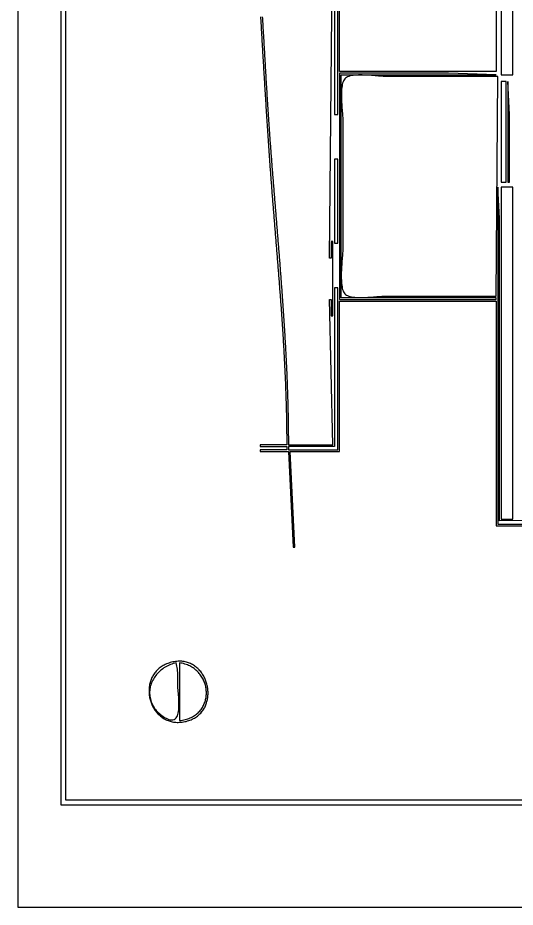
# Model space of a CAD drawing. Header units: metres. Extents: x 0 to 792, y 0 to 1224.
# Drawn here: x 0 to 302, y 0 to 538 of the extents above; entities that cross this region are included whole.
import ezdxf

# ---------------------------------------------------------------- set-up
doc = ezdxf.new("R2010")
doc.units = ezdxf.units.M

msp = doc.modelspace()

# ---------------------------------------------------------------- linework, layer by layer
for points in [[(0, 1224), (0, 0), (792, 0), (792, 1224), (0, 1224)], [(26, 62), (561, 62), (699, 62), (734, 62), (747.3966, 63.0278), (749, 79), (749, 125), (749, 315), (749, 969), (749, 1138), (749, 1181), (747.9722, 1197.3966), (738, 1199), (709, 1199), (593, 1199), (166, 1199), (62, 1199), (36, 1199), (27.0278, 1197.3966), (26, 1177), (26, 1121), (26, 904), (26, 62)], [(29, 1196), (29, 65), (746, 65), (746, 1196), (29, 1196)], [(290, 1125), (290, 506), (195, 506), (195, 608)], [(293, 730), (293, 504), (300, 504), (300, 730), (293, 730)], [(144, 607), (144, 605), (192, 605), (192, 480), (194, 480), (194, 607), (144, 607)], [(148.1912, 539.0035), (148.2528, 538.0035), (148.3142, 537.0035), (148.3752, 536.0034), (148.4361, 535.0034), (148.4966, 534.0033), (148.557, 533.0032), (148.6171, 532.0031), (148.6771, 531.003), (148.7368, 530.0029), (148.7964, 529.0028), (148.8558, 528.0026), (148.9151, 527.0025), (148.9742, 526.0023), (149.0332, 525.0021), (149.092, 524.002), (149.1508, 523.0018), (149.2095, 522.0016), (149.2681, 521.0014), (149.3266, 520.0012), (149.385, 519.001), (149.4435, 518.0008), (149.5019, 517.0006), (149.5602, 516.0004), (149.6186, 515.0001), (149.677, 513.9999), (149.7354, 512.9997), (149.7938, 511.9995), (149.8523, 510.9993), (149.9108, 509.9991), (149.9694, 508.9989), (150.028, 507.9987), (150.0868, 506.9985), (150.1457, 505.9983), (150.2046, 504.9981), (150.2638, 503.998), (150.323, 502.9978), (150.3824, 501.9977), (150.442, 500.9975), (150.5017, 499.9974), (150.5617, 498.9973), (150.6218, 497.9972), (150.6822, 496.9971), (150.7428, 495.997), (150.8036, 494.9969), (150.8647, 493.9969), (150.926, 492.9968), (150.9877, 491.9968), (151.0496, 490.9968), (151.1118, 489.9969), (151.1743, 488.9969), (151.2372, 487.997), (151.3003, 486.997), (151.3639, 485.9971), (151.4278, 484.9973), (151.4921, 483.9974), (151.5567, 482.9976), (151.6218, 481.9978), (151.6873, 480.998), (151.7532, 479.9983), (151.8195, 478.9985), (151.8863, 477.9989), (151.9535, 476.9992), (152.0212, 475.9996), (152.0895, 475), (152.1577, 474.0068), (152.2264, 473.0134), (152.2956, 472.0199), (152.3653, 471.0262), (152.4354, 470.0323), (152.5059, 469.0382), (152.5769, 468.0439), (152.6483, 467.0495), (152.7201, 466.0549), (152.7923, 465.0601), (152.8649, 464.0652), (152.9379, 463.07), (153.0113, 462.0748), (153.0851, 461.0793), (153.1592, 460.0837), (153.2337, 459.0879), (153.3085, 458.092), (153.3837, 457.0959), (153.4592, 456.0996), (153.535, 455.1032), (153.6112, 454.1067), (153.6876, 453.11), (153.7644, 452.1131), (153.8414, 451.1161), (153.9187, 450.119), (153.9963, 449.1217), (154.0741, 448.1243), (154.1522, 447.1267), (154.2305, 446.129), (154.3091, 445.1311), (154.3879, 444.1331), (154.4669, 443.135), (154.5462, 442.1368), (154.6256, 441.1384), (154.7052, 440.1399), (154.7851, 439.1413), (154.8651, 438.1425), (154.9452, 437.1437), (155.0255, 436.1447), (155.106, 435.1456), (155.1866, 434.1464), (155.2674, 433.147), (155.3482, 432.1476), (155.4292, 431.148), (155.5103, 430.1483), (155.5915, 429.1486), (155.6728, 428.1487), (155.7542, 427.1487), (155.8356, 426.1486), (155.9172, 425.1484), (155.9987, 424.1481), (156.0804, 423.1477), (156.162, 422.1473), (156.2437, 421.1467), (156.3254, 420.146), (156.4071, 419.1453), (156.4889, 418.1444), (156.5706, 417.1435), (156.6523, 416.1425), (156.734, 415.1414), (156.8157, 414.1403), (156.8973, 413.139), (156.9789, 412.1377), (157.0605, 411.1363), (157.1419, 410.1348), (157.2233, 409.1333), (157.3047, 408.1317), (157.3859, 407.13), (157.467, 406.1282), (157.5481, 405.1264), (157.629, 404.1246), (157.7098, 403.1226), (157.7904, 402.1206), (157.871, 401.1186), (157.9514, 400.1165), (158.0316, 399.1143), (158.1116, 398.1121), (158.1915, 397.1099), (158.2712, 396.1076), (158.3507, 395.1052), (158.43, 394.1028), (158.5091, 393.1004), (158.588, 392.0979), (158.6667, 391.0954), (158.7451, 390.0929), (158.8233, 389.0903), (158.9012, 388.0877), (158.9789, 387.085), (159.0563, 386.0823), (159.1335, 385.0796), (159.2103, 384.0769), (159.2869, 383.0741), (159.3631, 382.0714), (159.4391, 381.0686), (159.5147, 380.0658), (159.59, 379.0629), (159.665, 378.0601), (159.7396, 377.0572), (159.8138, 376.0543), (159.8877, 375.0514), (159.9613, 374.0486), (160.0344, 373.0457), (160.1072, 372.0428), (160.1796, 371.0399), (160.2515, 370.0369), (160.3231, 369.034), (160.3942, 368.0311), (160.4649, 367.0282), (160.5352, 366.0254), (160.605, 365.0225), (160.6744, 364.0196), (160.7433, 363.0167), (160.8117, 362.0139), (160.8796, 361.0111), (160.9471, 360.0083), (161.0141, 359.0055), (161.0805, 358.0027), (161.1464, 357), (161.2118, 355.9972), (161.2767, 354.9945), (161.3411, 353.9919), (161.4048, 352.9892), (161.4681, 351.9866), (161.5307, 350.984), (161.5928, 349.9815), (161.6543, 348.979), (161.7152, 347.9765), (161.7755, 346.9741), (161.8352, 345.9717), (161.8943, 344.9694), (161.9528, 343.9671), (162.0106, 342.9649), (162.0678, 341.9627), (162.1243, 340.9606), (162.1802, 339.9585), (162.2354, 338.9565), (162.2899, 337.9545), (162.3437, 336.9526), (162.3969, 335.9507), (162.4493, 334.9489), (162.501, 333.9472), (162.552, 332.9456), (162.6023, 331.944), (162.6518, 330.9425), (162.7006, 329.941), (162.7486, 328.9396), (162.7959, 327.9383), (162.8424, 326.9371), (162.8881, 325.936), (162.9331, 324.9349), (162.9772, 323.9339), (163.0205, 322.933), (163.063, 321.9322), (163.1047, 320.9315), (163.1456, 319.9309), (163.1856, 318.9303), (163.2248, 317.9299), (163.2631, 316.9295), (163.3005, 315.9293), (163.3371, 314.9291), (163.3728, 313.9291), (163.4076, 312.9291), (163.4415, 311.9293), (163.4745, 310.9295), (163.5066, 309.9299), (163.5377, 308.9304), (163.5679, 307.931), (163.5972, 306.9317), (163.6255, 305.9325), (163.6529, 304.9334), (163.6793, 303.9344), (163.7047, 302.9356), (163.7291, 301.9369), (163.7525, 300.9383), (163.775, 299.9399), (163.7964, 298.9415), (163.8168, 297.9433), (163.8362, 296.9453), (163.8545, 295.9473), (163.8718, 294.9495), (163.888, 293.9519), (163.9032, 292.9544), (163.9173, 291.957), (163.9303, 290.9597), (163.9423, 289.9626), (163.9531, 288.9657), (163.9629, 287.9689), (163.9715, 286.9722), (163.979, 285.9757), (163.9854, 284.9794), (163.9906, 283.9832), (163.9947, 282.9871), (163.9976, 281.9912), (163.9994, 280.9955), (164, 280), (191, 280), (189, 368), (190, 368), (190, 358), (191, 358), (191, 403), (190, 403), (190, 393), (189, 393), (191, 604)], [(147.1381, 538.9977), (147.1953, 537.9973), (147.2525, 536.997), (147.3098, 535.9966), (147.3672, 534.9963), (147.4247, 533.996), (147.4822, 532.9956), (147.5398, 531.9953), (147.5976, 530.995), (147.6554, 529.9947), (147.7133, 528.9944), (147.7713, 527.9941), (147.8294, 526.9939), (147.8876, 525.9936), (147.9458, 524.9933), (148.0042, 523.9931), (148.0627, 522.9928), (148.1213, 521.9926), (148.18, 520.9923), (148.2388, 519.9921), (148.2976, 518.9919), (148.3567, 517.9917), (148.4158, 516.9915), (148.475, 515.9913), (148.5343, 514.9911), (148.5938, 513.991), (148.6534, 512.9908), (148.713, 511.9907), (148.7729, 510.9905), (148.8328, 509.9904), (148.8928, 508.9903), (148.953, 507.9902), (149.0133, 506.9901), (149.0738, 505.99), (149.1343, 504.9899), (149.195, 503.9898), (149.2558, 502.9898), (149.3168, 501.9897), (149.3779, 500.9897), (149.4391, 499.9897), (149.5005, 498.9897), (149.562, 497.9897), (149.6237, 496.9897), (149.6855, 495.9897), (149.7475, 494.9897), (149.8096, 493.9898), (149.8718, 492.9898), (149.9342, 491.9899), (149.9968, 490.99), (150.0595, 489.9901), (150.1224, 488.9902), (150.1854, 487.9903), (150.2486, 486.9904), (150.3119, 485.9906), (150.3754, 484.9907), (150.4391, 483.9909), (150.503, 482.9911), (150.567, 481.9913), (150.6311, 480.9915), (150.6955, 479.9917), (150.76, 478.992), (150.8247, 477.9922), (150.8896, 476.9925), (150.9547, 475.9928), (151.0199, 474.9931), (151.0853, 473.9934), (151.1509, 472.9937), (151.2167, 471.9941), (151.2827, 470.9944), (151.3488, 469.9948), (151.4152, 468.9952), (151.4817, 467.9956), (151.5484, 466.996), (151.6154, 465.9965), (151.6825, 464.9969), (151.7498, 463.9974), (151.8173, 462.9979), (151.8851, 461.9984), (151.953, 460.9989), (152.0211, 459.9994), (152.0895, 459), (152.1577, 458.0067), (152.2265, 457.0133), (152.2958, 456.0196), (152.3656, 455.0258), (152.4358, 454.0318), (152.5066, 453.0375), (152.5778, 452.0431), (152.6494, 451.0485), (152.7215, 450.0537), (152.794, 449.0588), (152.867, 448.0636), (152.9403, 447.0683), (153.0141, 446.0728), (153.0882, 445.0771), (153.1628, 444.0812), (153.2377, 443.0852), (153.3129, 442.089), (153.3886, 441.0926), (153.4645, 440.0961), (153.5408, 439.0994), (153.6174, 438.1026), (153.6944, 437.1055), (153.7716, 436.1084), (153.8491, 435.1111), (153.9269, 434.1136), (154.005, 433.116), (154.0833, 432.1182), (154.1619, 431.1203), (154.2407, 430.1222), (154.3198, 429.124), (154.3991, 428.1257), (154.4785, 427.1272), (154.5582, 426.1286), (154.6381, 425.1298), (154.7182, 424.131), (154.7984, 423.1319), (154.8788, 422.1328), (154.9593, 421.1336), (155.04, 420.1342), (155.1208, 419.1347), (155.2017, 418.1351), (155.2828, 417.1353), (155.3639, 416.1355), (155.4451, 415.1355), (155.5264, 414.1354), (155.6078, 413.1353), (155.6892, 412.135), (155.7707, 411.1346), (155.8522, 410.1341), (155.9338, 409.1335), (156.0154, 408.1328), (156.0969, 407.1321), (156.1785, 406.1312), (156.2601, 405.1302), (156.3416, 404.1292), (156.4231, 403.128), (156.5046, 402.1268), (156.586, 401.1255), (156.6674, 400.1241), (156.7487, 399.1227), (156.8299, 398.1211), (156.911, 397.1195), (156.992, 396.1178), (157.0729, 395.1161), (157.1536, 394.1143), (157.2343, 393.1124), (157.3148, 392.1104), (157.3951, 391.1084), (157.4753, 390.1063), (157.5553, 389.1042), (157.6351, 388.102), (157.7147, 387.0998), (157.7942, 386.0975), (157.8734, 385.0952), (157.9524, 384.0928), (158.0311, 383.0904), (158.1096, 382.0879), (158.1879, 381.0854), (158.2659, 380.0829), (158.3436, 379.0803), (158.4211, 378.0777), (158.4982, 377.075), (158.575, 376.0724), (158.6516, 375.0697), (158.7278, 374.0669), (158.8036, 373.0642), (158.8791, 372.0614), (158.9543, 371.0586), (159.0291, 370.0558), (159.1035, 369.053), (159.1776, 368.0502), (159.2512, 367.0473), (159.3245, 366.0445), (159.3973, 365.0416), (159.4697, 364.0387), (159.5417, 363.0359), (159.6132, 362.033), (159.6842, 361.0301), (159.7548, 360.0273), (159.825, 359.0244), (159.8946, 358.0216), (159.9637, 357.0188), (160.0324, 356.0159), (160.1005, 355.0131), (160.1681, 354.0103), (160.2351, 353.0076), (160.3017, 352.0048), (160.3676, 351.0021), (160.433, 349.9994), (160.4978, 348.9967), (160.562, 347.9941), (160.6256, 346.9915), (160.6887, 345.9889), (160.7511, 344.9864), (160.8128, 343.9839), (160.874, 342.9814), (160.9345, 341.979), (160.9943, 340.9766), (161.0535, 339.9743), (161.112, 338.972), (161.1697, 337.9698), (161.2269, 336.9676), (161.2832, 335.9655), (161.3389, 334.9634), (161.3939, 333.9614), (161.4481, 332.9595), (161.5015, 331.9576), (161.5542, 330.9558), (161.6062, 329.9541), (161.6573, 328.9524), (161.7077, 327.9508), (161.7573, 326.9493), (161.806, 325.9478), (161.854, 324.9464), (161.9011, 323.9451), (161.9473, 322.9439), (161.9928, 321.9428), (162.0373, 320.9418), (162.081, 319.9408), (162.1238, 318.94), (162.1658, 317.9392), (162.2068, 316.9385), (162.2469, 315.9379), (162.2861, 314.9375), (162.3244, 313.9371), (162.3617, 312.9368), (162.3981, 311.9367), (162.4335, 310.9366), (162.4679, 309.9367), (162.5014, 308.9368), (162.5338, 307.9371), (162.5653, 306.9375), (162.5958, 305.938), (162.6252, 304.9387), (162.6536, 303.9394), (162.681, 302.9403), (162.7073, 301.9413), (162.7326, 300.9425), (162.7568, 299.9437), (162.7799, 298.9451), (162.8019, 297.9467), (162.8228, 296.9483), (162.8426, 295.9502), (162.8613, 294.9521), (162.8788, 293.9542), (162.8952, 292.9565), (162.9105, 291.9589), (162.9246, 290.9614), (162.9375, 289.9641), (162.9492, 288.967), (162.9597, 287.97), (162.9691, 286.9731), (162.9772, 285.9765), (162.9841, 284.98), (162.9898, 283.9836), (162.9942, 282.9875), (162.9974, 281.9914), (162.9993, 280.9956), (163, 280), (147, 280), (147, 279), (163, 279), (163, 277), (147, 277), (147, 276), (164, 276), (167, 218), (168, 218), (165, 276), (195, 276), (195, 367), (290, 367), (290, 231), (404, 231)], [(195, 505), (195, 368), (290, 368), (290, 369), (196, 369), (196, 504), (290, 504), (261, 505), (195, 505)], [(290, 370), (291, 503), (223, 503), (222.2813, 503.0117), (221.4877, 503.0449), (220.6261, 503.096), (219.7036, 503.1617), (218.727, 503.2388), (217.7033, 503.3237), (216.6396, 503.4131), (215.5429, 503.5038), (214.42, 503.5923), (213.278, 503.6753), (212.1239, 503.7493), (210.9647, 503.8112), (209.8073, 503.8574), (208.6587, 503.8846), (207.5259, 503.8896), (206.4159, 503.8688), (205.3357, 503.819), (204.2922, 503.7368), (203.2924, 503.6189), (202.3434, 503.4618), (201.452, 503.2623), (200.6254, 503.0169), (199.8704, 502.7223), (199.194, 502.3752), (198.6033, 501.9722), (198.1636, 501.551), (197.7756, 501.031), (197.4366, 500.4193), (197.1439, 499.7229), (196.8948, 498.9489), (196.6865, 498.1044), (196.5164, 497.1964), (196.3819, 496.232), (196.2801, 495.2183), (196.2085, 494.1624), (196.1643, 493.0714), (196.1448, 491.9522), (196.1474, 490.8121), (196.1693, 489.658), (196.2079, 488.4971), (196.2605, 487.3364), (196.3243, 486.1829), (196.3967, 485.0439), (196.4749, 483.9263), (196.5564, 482.8372), (196.6384, 481.7837), (196.7181, 480.7728), (196.793, 479.8117), (196.8603, 478.9074), (196.9174, 478.0671), (196.9615, 477.2976), (196.9899, 476.6062), (197, 476), (197, 399), (196.9905, 398.4045), (196.9638, 397.7265), (196.9221, 396.9723), (196.8678, 396.1483), (196.8031, 395.2609), (196.7304, 394.3163), (196.6519, 393.321), (196.5701, 392.2813), (196.4872, 391.2035), (196.4056, 390.094), (196.3275, 388.9592), (196.2553, 387.8054), (196.1913, 386.6389), (196.1378, 385.4661), (196.0971, 384.2933), (196.0716, 383.127), (196.0636, 381.9734), (196.0754, 380.839), (196.1092, 379.73), (196.1675, 378.6528), (196.2525, 377.6137), (196.3666, 376.6192), (196.512, 375.6755), (196.6912, 374.7891), (196.9063, 373.9662), (197.1598, 373.2133), (197.4539, 372.5366), (197.7909, 371.9425), (198.1733, 371.4374), (198.6033, 371.0277), (199.194, 370.6246), (199.8704, 370.2775), (200.6254, 369.9829), (201.452, 369.7376), (202.3434, 369.538), (203.2924, 369.381), (204.2922, 369.263), (205.3357, 369.1808), (206.4159, 369.1311), (207.5259, 369.1103), (208.6587, 369.1152), (209.8073, 369.1425), (210.9647, 369.1887), (212.1239, 369.2506), (213.278, 369.3246), (214.42, 369.4076), (215.5429, 369.4961), (216.6396, 369.5868), (217.7033, 369.6762), (218.727, 369.7611), (219.7036, 369.8382), (220.6261, 369.9039), (221.4877, 369.955), (222.2813, 369.9882), (223, 370), (290, 370)], [(293, 500), (293, 439), (296, 439), (296, 500), (293, 500)], [(297, 500), (297, 439), (298, 439), (298, 480), (297, 500)], [(192, 453), (192, 402), (194, 402), (194, 453), (192, 453)], [(291, 436), (291, 232), (404, 232), (404, 235), (292, 234), (292, 376), (292, 417), (291, 436)], [(293, 436), (293, 235), (300, 235), (300, 436), (293, 436)], [(192, 375), (192, 279), (164, 279), (164, 277), (194, 277), (194, 375), (192, 375)], [(94, 148.4807), (93.1734, 148.2889), (92.373, 148.0724), (91.5985, 147.8318), (90.8498, 147.5678), (90.1267, 147.2811), (89.429, 146.9724), (88.7566, 146.6424), (88.1094, 146.2917), (87.4871, 145.9212), (86.8897, 145.5314), (86.3169, 145.123), (85.7686, 144.6968), (85.2447, 144.2535), (84.7449, 143.7938), (84.2692, 143.3182), (83.8173, 142.8277), (83.3891, 142.3227), (82.9845, 141.8041), (82.6032, 141.2726), (82.2452, 140.7287), (81.9103, 140.1733), (81.5982, 139.607), (81.3089, 139.0305), (81.0422, 138.4445), (80.798, 137.8497), (80.576, 137.2468), (80.3761, 136.6364), (80.1981, 136.0194), (80.042, 135.3963), (79.9075, 134.768), (79.7945, 134.135), (79.7028, 133.498), (79.6322, 132.8578), (79.5827, 132.2151), (79.554, 131.5706), (79.546, 130.9248), (79.5585, 130.2787), (79.5913, 129.6327), (79.6444, 128.9877), (79.7175, 128.3443), (79.8105, 127.7033), (79.9233, 127.0652), (80.0556, 126.4309), (80.2073, 125.801), (80.3782, 125.1762), (80.5683, 124.5572), (80.7773, 123.9446), (81.005, 123.3393), (81.2514, 122.7419), (81.5162, 122.153), (81.7994, 121.5734), (82.1006, 121.0038), (82.4199, 120.4448), (82.7569, 119.8972), (83.1116, 119.3617), (83.4839, 118.8389), (83.8734, 118.3296), (84.2802, 117.8344), (84.704, 117.354), (85.1446, 116.8892), (85.6019, 116.4406), (86.0758, 116.0089), (86.5661, 115.5949), (87.0726, 115.1991), (87.5952, 114.8224), (88.1337, 114.4653), (88.6879, 114.1287), (89.2578, 113.8132), (89.8431, 113.5194), (90.4436, 113.2481), (91.0593, 113.0001), (91.6899, 112.7758), (92.3353, 112.5762), (92.9953, 112.4018), (93.6699, 112.2534), (94.3587, 112.1317), (95.0618, 112.0372), (95.7788, 111.9709), (96.5096, 111.9333), (97.2542, 111.9251), (98.0123, 111.947), (98.7837, 111.9998), (99.5683, 112.0841), (100.366, 112.2006), (101.1766, 112.35), (102, 112.5331), (102.8071, 112.7442), (103.5873, 112.9813), (104.3405, 113.2435), (105.0671, 113.5301), (105.7671, 113.8403), (106.4408, 114.1734), (107.0883, 114.5286), (107.7098, 114.9052), (108.3054, 115.3023), (108.8755, 115.7193), (109.4201, 116.1553), (109.9394, 116.6096), (110.4336, 117.0815), (110.9028, 117.5701), (111.3473, 118.0748), (111.7672, 118.5947), (112.1627, 119.1291), (112.534, 119.6772), (112.8813, 120.2384), (113.2046, 120.8117), (113.5043, 121.3964), (113.7805, 121.9919), (114.0333, 122.5973), (114.2629, 123.2118), (114.4696, 123.8348), (114.6534, 124.4654), (114.8146, 125.1028), (114.9534, 125.7464), (115.0699, 126.3954), (115.1642, 127.0489), (115.2367, 127.7063), (115.2874, 128.3667), (115.3165, 129.0295), (115.3242, 129.6938), (115.3107, 130.3589), (115.2762, 131.024), (115.2208, 131.6884), (115.1447, 132.3513), (115.0481, 133.0119), (114.9312, 133.6695), (114.7941, 134.3234), (114.637, 134.9727), (114.4601, 135.6167), (114.2636, 136.2546), (114.0476, 136.8857), (113.8124, 137.5092), (113.5581, 138.1244), (113.2848, 138.7305), (112.9928, 139.3267), (112.6823, 139.9122), (112.3533, 140.4864), (112.0062, 141.0484), (111.641, 141.5975), (111.2579, 142.1329), (110.8572, 142.6539), (110.439, 143.1597), (110.0034, 143.6495), (109.5507, 144.1226), (109.081, 144.5783), (108.5945, 145.0156), (108.0914, 145.434), (107.5718, 145.8326), (107.036, 146.2107), (106.4841, 146.5674), (105.9163, 146.9022), (105.3327, 147.2141), (104.7336, 147.5024), (104.1191, 147.7664), (103.4894, 148.0053), (102.8446, 148.2183), (102.1851, 148.4048), (101.5108, 148.5638), (100.822, 148.6947), (100.119, 148.7967), (99.4017, 148.869), (98.6705, 148.9109), (97.9255, 148.9216), (97.1669, 148.9004), (96.3949, 148.8464), (95.6096, 148.759), (94.8112, 148.6373), (94, 148.4807)], [(96, 148), (95.1117, 147.775), (94.238, 147.5162), (93.3801, 147.2246), (92.5388, 146.901), (91.7153, 146.5465), (90.9105, 146.1619), (90.1255, 145.7482), (89.3614, 145.3062), (88.6191, 144.837), (87.8997, 144.3413), (87.2042, 143.8203), (86.5337, 143.2747), (85.8891, 142.7055), (85.2716, 142.1137), (84.6821, 141.5001), (84.1216, 140.8656), (83.5913, 140.2113), (83.0922, 139.5381), (82.6251, 138.8467), (82.1913, 138.1383), (81.7917, 137.4137), (81.4274, 136.6737), (81.0994, 135.9195), (80.8087, 135.1518), (80.5563, 134.3716), (80.3433, 133.5799), (80.1708, 132.7775), (80.0397, 131.9654), (79.951, 131.1445), (79.9059, 130.3157), (79.9053, 129.48), (79.9503, 128.6383), (80.0419, 127.7914), (80.1811, 126.9404), (80.369, 126.0862), (80.6066, 125.2296), (80.8949, 124.3717), (81.2349, 123.5132), (81.6278, 122.6552), (82.0744, 121.7986), (82.576, 120.9443), (83.1334, 120.0933), (83.4969, 119.6064), (83.9561, 119.0615), (84.5008, 118.4735), (85.1207, 117.8573), (85.8056, 117.2278), (86.5452, 116.6001), (87.3294, 115.989), (88.148, 115.4095), (88.9906, 114.8767), (89.8471, 114.4053), (90.7073, 114.0104), (91.5609, 113.707), (92.3977, 113.5099), (93.2075, 113.4341), (93.9801, 113.4947), (94.7052, 113.7064), (95.3726, 114.0844), (95.9722, 114.6435), (96.3908, 115.2268), (96.7418, 115.9125), (97.03, 116.6905), (97.2602, 117.5507), (97.4373, 118.483), (97.5661, 119.4775), (97.6514, 120.524), (97.6982, 121.6124), (97.7112, 122.7327), (97.6954, 123.8748), (97.6554, 125.0287), (97.5963, 126.1843), (97.5229, 127.3315), (97.4399, 128.4603), (97.3522, 129.5606), (97.2648, 130.6223), (97.1824, 131.6354), (97.1098, 132.5897), (97.052, 133.4753), (97.0138, 134.2821), (97, 135), (97.0038, 136.0194), (97.0119, 137.0349), (97.0196, 138.0467), (97.0219, 139.055), (97.014, 140.0599), (96.9911, 141.0616), (96.9482, 142.0603), (96.8805, 143.0562), (96.7831, 144.0495), (96.6513, 145.0403), (96.48, 146.0289), (96.2645, 147.0154), (96, 148)], [(98, 148), (98, 113), (98.9016, 113.096), (99.7772, 113.2226), (100.6266, 113.3789), (101.4499, 113.5642), (102.2472, 113.7775), (103.0185, 114.0179), (103.7639, 114.2848), (104.4834, 114.5772), (105.177, 114.8942), (105.8449, 115.2351), (106.487, 115.599), (107.1034, 115.985), (107.6941, 116.3924), (108.2593, 116.8202), (108.7989, 117.2677), (109.313, 117.7339), (109.8017, 118.2181), (110.2649, 118.7194), (110.7028, 119.2369), (111.1153, 119.7699), (111.5026, 120.3175), (111.8647, 120.8787), (112.2015, 121.4529), (112.5133, 122.0392), (112.8, 122.6366), (113.0616, 123.2444), (113.2983, 123.8618), (113.51, 124.4878), (113.6969, 125.1217), (113.8589, 125.7626), (113.9961, 126.4096), (114.1085, 127.062), (114.1963, 127.7188), (114.2594, 128.3793), (114.2979, 129.0425), (114.3119, 129.7078), (114.3013, 130.3741), (114.2663, 131.0407), (114.2069, 131.7067), (114.1231, 132.3713), (114.0149, 133.0337), (113.8826, 133.6929), (113.7259, 134.3482), (113.5452, 134.9988), (113.3403, 135.6437), (113.1113, 136.2821), (112.8582, 136.9132), (112.5812, 137.5362), (112.2803, 138.1502), (111.9555, 138.7544), (111.6068, 139.3478), (111.2343, 139.9298), (110.8381, 140.4994), (110.4182, 141.0558), (109.9746, 141.5982), (109.5074, 142.1257), (109.0167, 142.6374), (108.5024, 143.1326), (107.9647, 143.6104), (107.4036, 144.0699), (106.8191, 144.5104), (106.2113, 144.9309), (105.5802, 145.3306), (104.9259, 145.7087), (104.2484, 146.0643), (103.5478, 146.3967), (102.8241, 146.7049), (102.0774, 146.9881), (101.3077, 147.2455), (100.5151, 147.4762), (99.6995, 147.6794), (98.8611, 147.8543), (98, 148)]]:
    msp.add_lwpolyline(points)

doc.saveas('drawing.dxf')
